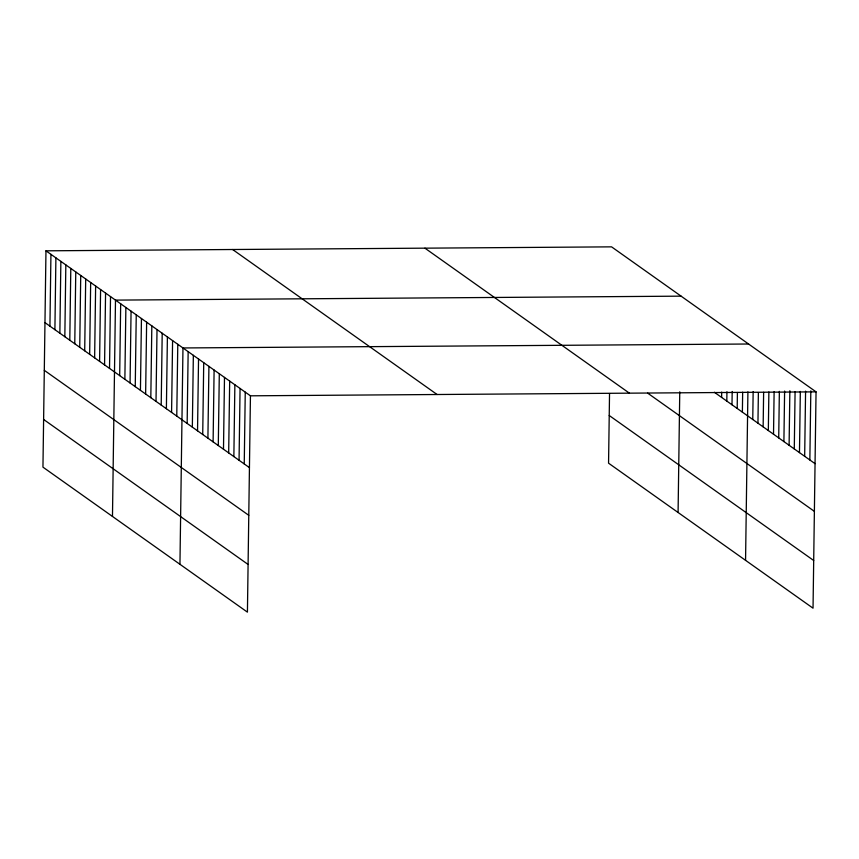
<?xml version="1.0" encoding="UTF-8"?>
<svg xmlns="http://www.w3.org/2000/svg" width="859" height="859" viewBox="0 0 859 859"><rect width="100%" height="100%" fill="white"/><g stroke="black" fill="none" stroke-linecap="round" stroke-linejoin="round"><path stroke-width="1.29" d="M45.967 250.817L42.95 467.146L247.424 612.145L250.441 395.816L45.967 250.817L611.576 246.855L816.05 391.854L813.033 608.183L608.559 463.184L609.536 393.519M49.929 326.152L50.939 254.339M54.901 329.673L55.899 257.861M59.862 333.195L60.871 261.383M64.833 336.717L65.832 264.905M69.794 340.239L70.803 268.427M74.765 343.761L75.764 271.949M79.726 347.283L80.735 275.471M84.697 350.805L85.696 278.992M89.658 354.327L90.667 282.504M94.63 357.849L95.628 286.026M99.59 361.371L100.589 289.547M104.562 364.892L105.56 293.069M109.522 368.414L110.521 296.591M112.475 516.442L115.493 300.113L681.101 296.151M119.68 375.608L120.679 303.796M124.866 379.291L125.876 307.479M130.063 382.974L131.062 311.162M135.25 386.657L136.248 314.834M140.436 390.33L141.445 318.517M145.633 394.013L146.631 322.2M150.819 397.696L151.828 325.883M156.016 401.378L157.014 329.566M161.202 405.061L162.201 333.238M166.388 408.734L167.398 336.921M171.585 412.417L172.584 340.604M176.771 416.1L177.781 344.287M179.95 564.299L182.967 347.959L748.576 344.008M187.155 423.466L188.153 351.642M192.341 427.138L193.35 355.325M197.538 430.821L198.536 359.008M202.724 434.504L203.723 362.691M207.91 438.187L208.92 366.363M213.107 441.87L214.106 370.046M218.293 445.542L219.303 373.729M223.49 449.225L224.489 377.412M228.677 452.908L229.675 381.095M233.863 456.591L234.872 384.768M239.06 460.263L240.058 388.451M244.246 463.946L245.255 392.133M678.084 512.49L679.759 391.811M721.624 397.416L721.689 392.101M726.811 401.099L726.939 391.79M731.997 404.782L732.19 391.479M737.194 408.454L737.409 392.499M742.38 412.137L742.659 392.187M745.558 560.336L747.91 391.887M752.763 419.503L753.15 391.575M757.949 423.186L758.379 392.595M763.146 426.859L763.63 392.284M768.333 430.542L768.869 391.972M773.519 434.224L774.12 391.661M778.716 437.907L779.36 391.36M783.902 441.58L784.611 391.049M789.099 445.263L789.861 390.738M794.285 448.946L795.08 391.758M799.471 452.629L800.33 391.446M804.668 456.312L805.581 391.146M809.854 459.984L810.821 390.834M250.441 395.816L816.05 391.854M714.355 392.262L815.051 463.667M647.654 393.121L814.386 511.363M424.926 248.165L629.4 393.164M609.224 415.498L813.698 560.497M232.617 249.507L437.091 394.506M44.969 322.63L249.443 467.629M44.303 370.326L248.777 515.314M43.616 419.46L248.09 564.449"/></g></svg>
